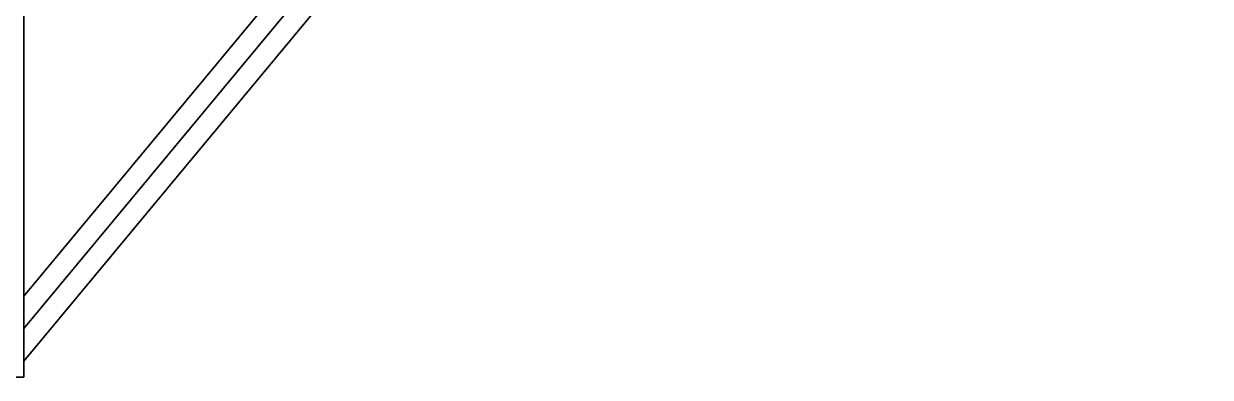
# Model space of a CAD drawing. Header units: millimetres. Extents: x -0.4 to 1.4, y -1.1 to 10.8.
# Drawn here: x 0.43 to 1.16, y -0.36 to -0.142 of the extents above; entities that cross this region are included whole.
import ezdxf

# ---------------------------------------------------------------- set-up
doc = ezdxf.new("R2010")
doc.units = ezdxf.units.MM
doc.layers.add('sidecar', color=5, linetype='Continuous')

msp = doc.modelspace()

# ---------------------------------------------------------------- linework, layer by layer
at = {"layer": 'sidecar'}
for points in [[(0.43, 1.09, 0.275), (0.41, 1.09, 0.295), (0.41, -0.36, 0.295), (0.43, -0.36, 0.275)], [(0.41, 1.09, 0.255), (0.43, 1.09, 0.275), (0.43, -0.36, 0.275), (0.41, -0.36, 0.255)], [(0.43, -0.33, 0.255), (0.43, -0.31, 0.275), (1.16, 0.57, 0.275), (1.16, 0.55, 0.255)], [(0.43, -0.31, 0.275), (0.43, -0.33, 0.295), (1.16, 0.55, 0.295), (1.16, 0.57, 0.275)], [(0.43, -0.35, 0.275), (0.43, -0.33, 0.255), (1.16, 0.55, 0.255), (1.16, 0.53, 0.275)], [(0.43, -0.33, 0.295), (0.43, -0.35, 0.275), (1.16, 0.53, 0.275), (1.16, 0.55, 0.295)], [(0.41, -0.36, 0.295), (0.39, -0.36, 0.275), (0.41, -0.36, 0.255), (0.43, -0.36, 0.275)]]:
    msp.add_3dface(points, dxfattribs=at)

doc.saveas('drawing.dxf')
